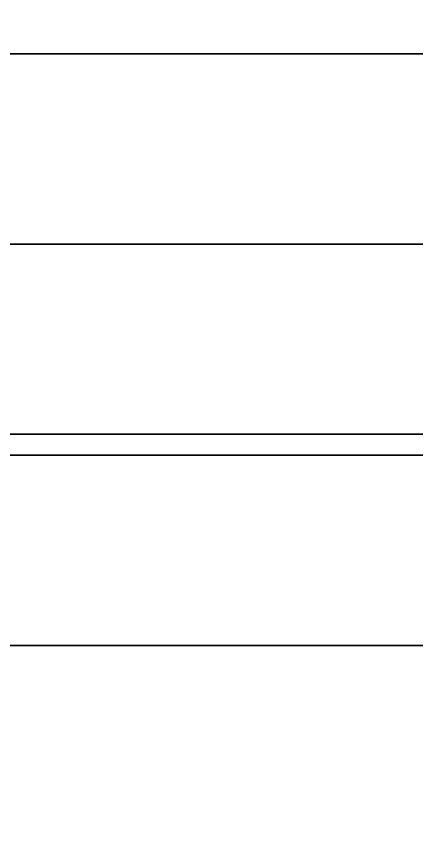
# Model space of a CAD drawing. Extents: x -100 to 4856, y -100 to 4830.
# Drawn here: x 3368.3 to 3406.2, y 523.9 to 601.5 of the extents above; entities that cross this region are included whole.
import ezdxf

# ---------------------------------------------------------------- set-up
doc = ezdxf.new("R2010")
doc.units = 0
for name, color, linetype in [('LAYER0', 7, 'CONTINUOUS'), ('LAYER1136', 9, 'CONTINUOUS'), ('LAYER1223', 9, 'CONTINUOUS'), ('LAYER832', 9, 'CONTINUOUS'), ('LAYER842', 7, 'CONTINUOUS'), ('LAYER845', 7, 'CONTINUOUS'), ('LAYER853', 7, 'CONTINUOUS')]:
    doc.layers.add(name, color=color, linetype=linetype)

msp = doc.modelspace()

# ---------------------------------------------------------------- linework, layer by layer
at = {"layer": 'LAYER0', "invisible_edges": 1}
for points in [[(4856, 4830, -5), (-100, -100, -5), (-100, 4830, -5), (4856, 4830, -5)], [(-100, -100, -5), (4856, 4830, -5), (4856, -100, -5), (-100, -100, -5)], [(4856, -100), (-100, 4830), (-100, -100), (4856, -100)], [(-100, 4830), (4856, -100), (4856, 4830), (-100, 4830)]]:
    msp.add_3dface(points, dxfattribs=at)
at = {"layer": 'LAYER1136', "invisible_edges": 1}
for points in [[(3038, 580, 83), (3444.5, 598, 83), (3444.5, 580, 83), (3038, 580, 83)], [(3444.5, 598, 83), (3038, 580, 83), (3038, 598, 83), (3444.5, 598, 83)], [(3038, 598, 2537), (3444.5, 580, 2537), (3444.5, 598, 2537), (3038, 598, 2537)], [(3444.5, 580, 2537), (3038, 598, 2537), (3038, 580, 2537), (3444.5, 580, 2537)], [(3444.5, 598, 83), (3038, 598, 2537), (3444.5, 598, 2537), (3444.5, 598, 83)], [(3038, 598, 2537), (3444.5, 598, 83), (3038, 598, 83), (3038, 598, 2537)], [(3038, 580, 83), (3444.5, 580, 2537), (3038, 580, 2537), (3038, 580, 83)], [(3444.5, 580, 2537), (3038, 580, 83), (3444.5, 580, 83), (3444.5, 580, 2537)]]:
    msp.add_3dface(points, dxfattribs=at)
at = {"layer": 'LAYER1223', "invisible_edges": 1}
for points in [[(3450.5, 598, 80), (1022.5, 598), (1022.5, 598, 80), (3450.5, 598, 80)], [(1022.5, 598), (3450.5, 598, 80), (3450.5, 598), (1022.5, 598)], [(3450.5, 580), (1022.5, 598), (3450.5, 598), (3450.5, 580)], [(1022.5, 598), (3450.5, 580), (1022.5, 580), (1022.5, 598)], [(1022.5, 580, 80), (3450.5, 598, 80), (1022.5, 598, 80), (1022.5, 580, 80)], [(3450.5, 598, 80), (1022.5, 580, 80), (3450.5, 580, 80), (3450.5, 598, 80)], [(3450.5, 580), (1022.5, 580, 80), (1022.5, 580), (3450.5, 580)], [(1022.5, 580, 80), (3450.5, 580), (3450.5, 580, 80), (1022.5, 580, 80)]]:
    msp.add_3dface(points, dxfattribs=at)
at = {"layer": 'LAYER832', "invisible_edges": 1}
for points in [[(3446.5, 580, 2640), (1022.5, 580, 2540), (1022.5, 580, 2640), (3446.5, 580, 2640)], [(1022.5, 580, 2540), (3446.5, 580, 2640), (3446.5, 580, 2540), (1022.5, 580, 2540)], [(3446.5, 562, 2540), (1022.5, 580, 2540), (3446.5, 580, 2540), (3446.5, 562, 2540)], [(1022.5, 580, 2540), (3446.5, 562, 2540), (1022.5, 562, 2540), (1022.5, 580, 2540)], [(1022.5, 562, 2640), (3446.5, 580, 2640), (1022.5, 580, 2640), (1022.5, 562, 2640)], [(3446.5, 580, 2640), (1022.5, 562, 2640), (3446.5, 562, 2640), (3446.5, 580, 2640)], [(3446.5, 562, 2540), (1022.5, 562, 2640), (1022.5, 562, 2540), (3446.5, 562, 2540)], [(1022.5, 562, 2640), (3446.5, 562, 2540), (3446.5, 562, 2640), (1022.5, 562, 2640)]]:
    msp.add_3dface(points, dxfattribs=at)
at = {"layer": 'LAYER842', "invisible_edges": 1}
for points in [[(2644.5, 20, 80), (3428.5, 580, 80), (3428.5, 20, 80), (2644.5, 20, 80)], [(3428.5, 580, 80), (2644.5, 20, 80), (2644.5, 580, 80), (3428.5, 580, 80)], [(2644.5, 580, 98), (3428.5, 580, 80), (2644.5, 580, 80), (2644.5, 580, 98)], [(3428.5, 580, 80), (2644.5, 580, 98), (3428.5, 580, 98), (3428.5, 580, 80)], [(2644.5, 580, 98), (3428.5, 20, 98), (3428.5, 580, 98), (2644.5, 580, 98)], [(3428.5, 20, 98), (2644.5, 580, 98), (2644.5, 20, 98), (3428.5, 20, 98)]]:
    msp.add_3dface(points, dxfattribs=at)
at = {"layer": 'LAYER845', "invisible_edges": 1}
for points in [[(2644.5, 560), (3428.5, 542), (2644.5, 542), (2644.5, 560)], [(3428.5, 542), (2644.5, 560), (3428.5, 560), (3428.5, 542)], [(3428.5, 560, 80), (2644.5, 542, 80), (3428.5, 542, 80), (3428.5, 560, 80)], [(2644.5, 542, 80), (3428.5, 560, 80), (2644.5, 560, 80), (2644.5, 542, 80)], [(2644.5, 560), (3428.5, 560, 80), (3428.5, 560), (2644.5, 560)], [(3428.5, 560, 80), (2644.5, 560), (2644.5, 560, 80), (3428.5, 560, 80)], [(2644.5, 542, 80), (3428.5, 542), (3428.5, 542, 80), (2644.5, 542, 80)], [(3428.5, 542), (2644.5, 542, 80), (2644.5, 542), (3428.5, 542)]]:
    msp.add_3dface(points, dxfattribs=at)
at = {"layer": 'LAYER853', "invisible_edges": 1}
for points in [[(3428.5, 20, 2539), (2644.5, 580, 2539), (2644.5, 20, 2539), (3428.5, 20, 2539)], [(2644.5, 580, 2539), (3428.5, 20, 2539), (3428.5, 580, 2539), (2644.5, 580, 2539)], [(3428.5, 580, 2521), (2644.5, 580, 2539), (3428.5, 580, 2539), (3428.5, 580, 2521)], [(2644.5, 580, 2539), (3428.5, 580, 2521), (2644.5, 580, 2521), (2644.5, 580, 2539)], [(3428.5, 580, 2521), (2644.5, 20, 2521), (2644.5, 580, 2521), (3428.5, 580, 2521)], [(2644.5, 20, 2521), (3428.5, 580, 2521), (3428.5, 20, 2521), (2644.5, 20, 2521)]]:
    msp.add_3dface(points, dxfattribs=at)

doc.saveas('drawing.dxf')
